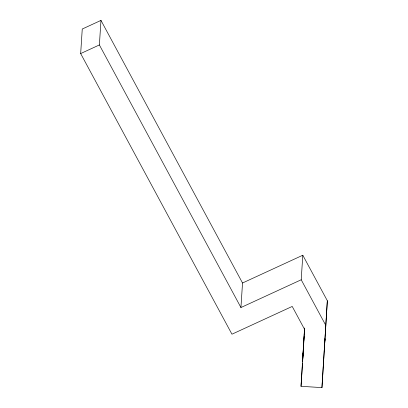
<?xml version="1.0" encoding="UTF-8"?>
<svg xmlns="http://www.w3.org/2000/svg" width="408" height="408" viewBox="0 0 408 408"><rect width="100%" height="100%" fill="white"/><g stroke="black" fill="none" stroke-linecap="round" stroke-linejoin="round"><path stroke-width="0.61" d="M303.083 352.92L302.695 359.514L303.328 349.483M302.797 255.23L301.211 279.771L240.939 307.535L242.525 282.999L302.797 255.23L327.333 300.747L321.953 387.6L301.022 386.315L304.582 327.961M302.614 361.774L303.343 349.722M303.425 348.452L304.159 336.401M304.271 334.494L304.582 329.419M324.431 347.545L324.309 349.58L324.61 344.811M324.855 340.802L324.977 338.767L324.676 343.536M321.953 387.6L327.333 300.747M303.404 348.279L303.588 345.275M303.843 340.502L304.526 329.48M304.501 329.22L292.22 306.434L231.948 334.203L80.667 53.565L82.253 29.024L100.97 20.4L242.525 282.999M240.939 307.535L99.384 44.941L100.97 20.4M301.022 386.315L302.532 363.033M80.667 53.565L99.384 44.941M301.211 279.771L325.747 325.288"/></g></svg>
